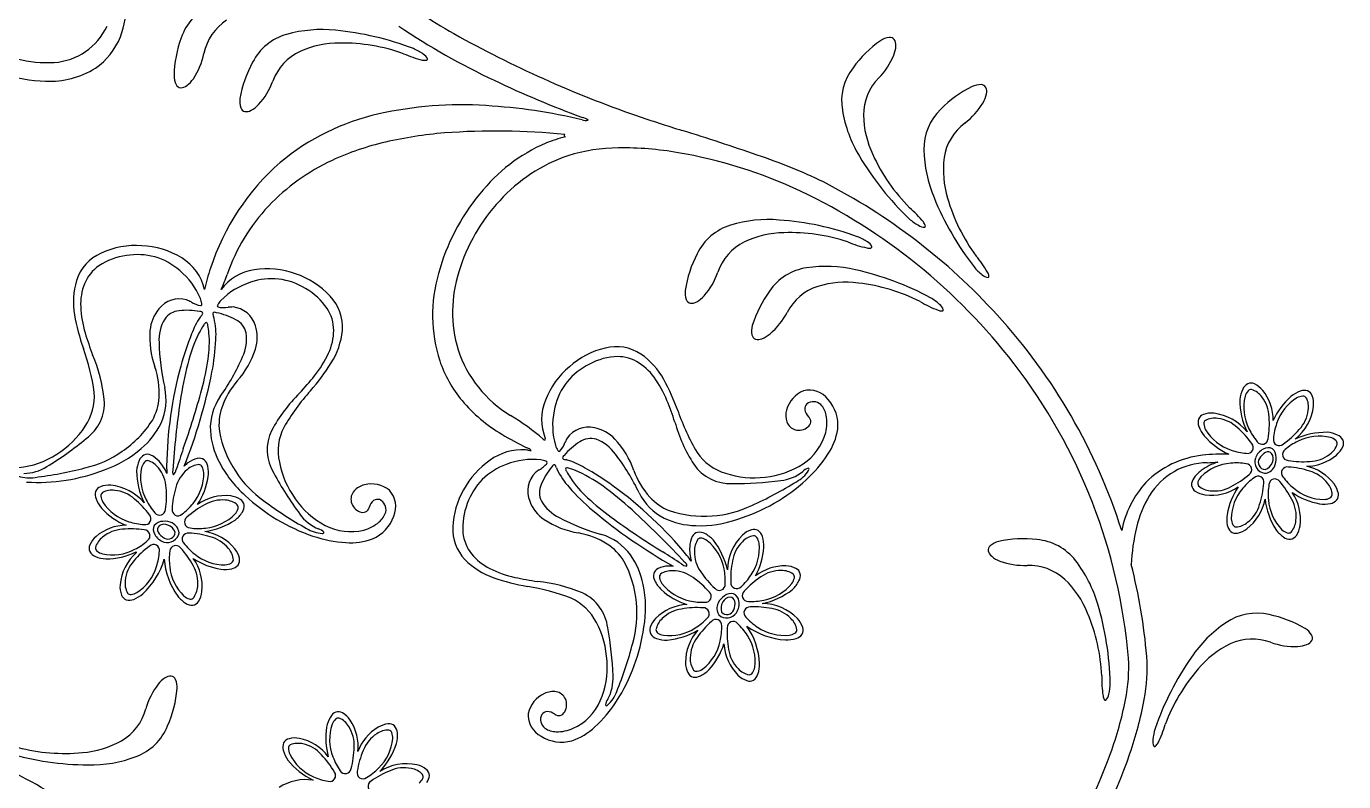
# Model space of a CAD drawing. Extents: x -4 to 4, y -4.07 to 4.07.
# Drawn here: x 1.59 to 3.238, y 1.641 to 2.587 of the extents above; entities that cross this region are included whole.
import ezdxf

# ---------------------------------------------------------------- set-up
doc = ezdxf.new("R2010")
doc.units = 0

msp = doc.modelspace()

# ---------------------------------------------------------------- linework, layer by layer
at = {"color": 7, "linetype": 'CONTINUOUS'}
for centre, radius, start, end in [((1.559404, 2.626831), 0.15706, 340.375328, 373.498527), ((2.52287, 3.276118), 0.803623, 232.932976, 240.313329), ((1.848248, 2.551136), 0.068261, 113.970432, 161.484614), ((1.876981, 2.53953), 0.066413, 123.615662, 168.151105), ((1.618837, 2.620888), 0.079212, 274.124049, 334.974632), ((1.628615, 2.604368), 0.084351, 304.254858, 338.957325), ((1.920724, 2.522169), 0.146251, 159.740135, 178.720198), ((1.93373, 2.511235), 0.068261, 105.527868, 153.04205), ((1.959309, 2.421409), 0.161658, 83.931077, 105.739851), ((1.942443, 2.218907), 0.364837, 68.85971, 84.659497), ((2.574608, 3.362984), 0.933205, 236.240986, 244.666314), ((2.817469, 3.814602), 1.417372, 240.748136, 250.879675), ((2.672543, 2.548708), 0.024643, 96.971339, 124.067211), ((2.670429, 2.566054), 0.007169, 39.102511, 97.027623), ((1.615683, 2.686754), 0.145143, 236.532558, 273.496089), ((1.960447, 2.495538), 0.066414, 115.173429, 159.708872), ((1.981262, 2.446755), 0.119432, 89.64002, 114.256131), ((1.984394, 2.334832), 0.231365, 70.462468, 90.589678), ((2.051436, 2.50438), 0.059281, 53.969906, 67.604174), ((2.742535, 2.449255), 0.146253, 124.956704, 143.93654), ((2.641273, 2.564796), 0.036762, 338.327418, 356.856503), ((2.665945, 2.563863), 0.012083, 354.858156, 393.750086), ((1.617904, 2.693546), 0.175212, 232.346174, 268.644039), ((1.727146, 2.570157), 0.086521, 325.753748, 348.675538), ((2.00117, 2.471941), 0.146255, 151.297812, 170.277648), ((2.115594, 2.673266), 0.131875, 245.910724, 256.694304), ((2.088482, 2.558193), 0.013652, 256.276482, 277.633669), ((2.080117, 2.541399), 0.012554, 22.272234, 60.462239), ((2.090279, 2.546118), 0.001456, 270.642051, 361.554562), ((2.595258, 2.583739), 0.086522, 315.001063, 337.922626), ((1.618623, 2.627326), 0.109051, 267.443331, 301.803945), ((1.799152, 2.525267), 0.024643, 179.60957, 206.705668), ((2.678239, 2.493507), 0.06826, 142.19144, 189.705621), ((1.783544, 2.517408), 0.007168, 206.649484, 264.574596), ((1.782882, 2.522355), 0.012084, 269.92547, 308.817178), ((1.768425, 2.542368), 0.036762, 306.820784, 325.349868), ((1.816731, 2.54783), 0.086522, 317.311257, 340.233047), ((2.743274, 3.71293), 1.32167, 244.548929, 249.739497), ((2.703828, 2.476031), 0.066413, 135.524485, 180.060149), ((2.838399, 2.380744), 0.146256, 116.464656, 135.444263), ((2.78386, 2.489445), 0.024644, 88.481007, 115.576879), ((2.78433, 2.506913), 0.007168, 30.60701, 88.532337), ((2.779571, 2.505407), 0.012083, 346.367836, 385.259766), ((1.881367, 2.492854), 0.024643, 171.164504, 198.260601), ((2.712594, 2.535504), 0.086522, 306.509619, 329.431182), ((2.755308, 2.509973), 0.036761, 329.835065, 348.364149), ((1.864775, 2.487373), 0.007169, 198.207846, 256.132959), ((1.864846, 2.492363), 0.012084, 261.485141, 300.376848), ((1.853485, 2.514283), 0.036761, 298.376157, 316.905242), ((2.094967, 2.191186), 0.293287, 102.66523, 129.736694), ((2.133831, 2.02097), 0.467882, 86.193867, 102.738445), ((2.12205, 1.777575), 0.711536, 76.727922, 86.548362), ((2.979396, 4.293716), 1.923099, 250.997091, 252.797059), ((2.770397, 2.508662), 0.161655, 189.493667, 211.302668), ((2.756828, 2.478), 0.11943, 180.977943, 205.594281), ((2.781341, 2.434008), 0.068259, 133.69984, 181.214241), ((2.289986, 2.480116), 0.01101, 245.394683, 283.800178), ((2.282479, 2.458352), 0.01501, 47.536032, 78.018558), ((1.410389, -0.748143), 3.357257, 70.983658, 72.666519), ((2.80407, 2.412945), 0.066413, 127.032709, 171.568373), ((2.113961, 2.115486), 0.33507, 102.897983, 115.010708), ((2.154409, 1.943503), 0.511744, 94.656884, 103.014236), ((2.177928, 1.597424), 0.858602, 84.274313, 94.346152), ((2.324636, 2.244897), 0.213472, 113.425427, 141.620579), ((2.320661, 2.237051), 0.219196, 104.963114, 111.656566), ((2.264366, 2.450367), 0.001581, 119.510488, 259.054724), ((2.334942, 2.230312), 0.206199, 109.131808, 137.836748), ((2.331775, 2.216725), 0.218124, 90.220729, 107.175636), ((2.335815, 2.026281), 0.408596, 80.188811, 90.684471), ((2.304451, 1.83969), 0.597804, 64.847496, 80.274077), ((2.278331, 1.749389), 0.71325, 64.330281, 71.528618), ((2.946379, 2.610244), 0.364827, 210.57423, 226.374245), ((2.859422, 2.522891), 0.231381, 204.644767, 224.770385), ((2.874728, 2.43539), 0.161656, 181.002427, 202.811202), ((2.103557, 2.192478), 0.297877, 131.166297, 162.098558), ((2.083707, 2.179779), 0.264016, 114.959876, 136.381586), ((2.856779, 2.407065), 0.11943, 172.485907, 197.102245), ((2.234508, 1.706316), 0.771337, 42.349321, 62.782148), ((2.363266, 2.207056), 0.267309, 140.402981, 164.703462), ((2.239975, 1.713691), 0.739275, 37.583689, 64.474788), ((2.067758, 2.197909), 0.239971, 136.888246, 160.899754), ((2.349146, 2.213309), 0.228161, 137.066069, 163.077923), ((2.609201, 2.259922), 0.131876, 38.540078, 49.32343), ((3.063786, 2.509872), 0.364833, 202.082521, 217.882308), ((2.964865, 2.436309), 0.231368, 196.152597, 216.279352), ((2.518286, 2.183444), 0.161657, 85.17171, 106.980484), ((2.50581, 1.980649), 0.364813, 70.099363, 85.900063), ((2.73462, 2.389958), 0.059283, 227.630117, 241.263928), ((2.701734, 2.333506), 0.013652, 17.596714, 38.953674), ((2.490767, 2.272696), 0.06826, 106.767975, 154.282156), ((2.539684, 2.20926), 0.119431, 90.880147, 115.496258), ((2.545238, 2.097419), 0.231376, 71.70387, 91.829944), ((2.713359, 2.348232), 0.012554, 234.772898, 272.962681), ((2.713424, 2.337027), 0.001456, 293.678796, 384.591696), ((1.726876, 2.20861), 0.104004, 85.993329, 114.794823), ((1.729635, 2.208214), 0.104244, 58.429548, 87.521997), ((2.517818, 2.257581), 0.066412, 116.414017, 160.949901), ((2.669081, 2.438622), 0.131872, 247.150512, 257.934321), ((2.608601, 2.268395), 0.059274, 55.212911, 68.849006), ((2.644465, 2.322992), 0.013652, 257.521377, 278.878337), ((2.636468, 2.306022), 0.012554, 23.511981, 61.703992), ((2.646525, 2.310959), 0.001456, 271.87833, 362.79006), ((1.706208, 2.251235), 0.056648, 113.898175, 161.999129), ((1.752105, 2.243925), 0.062056, 12.467631, 58.842885), ((2.559045, 2.234871), 0.146255, 152.538607, 171.518442), ((2.678567, 2.213178), 0.131876, 30.048141, 40.831493), ((1.996412, 2.220799), 0.18731, 160.26772, 168.755987), ((1.883767, 2.220284), 0.062612, 98.154841, 143.703223), ((1.641875, 2.345607), 0.210796, 335.248022, 340.843104), ((1.890711, 2.178359), 0.105103, 69.993558, 98.659692), ((1.893805, 2.178961), 0.103514, 42.802869, 71.489083), ((2.286477, 2.225484), 0.188396, 163.948176, 197.699973), ((2.289813, 2.229405), 0.166722, 162.434614, 196.475861), ((2.373005, 2.30675), 0.086522, 318.551705, 341.473268), ((2.576172, 2.217137), 0.068261, 98.32601, 145.840191), ((2.590288, 2.124814), 0.161655, 76.728978, 98.537979), ((2.548169, 1.926028), 0.364831, 61.657425, 77.45744), ((2.821814, 2.323267), 0.059281, 219.137053, 232.771322), ((2.794625, 2.285138), 0.012554, 226.280408, 264.469968), ((2.780954, 2.272291), 0.013651, 9.107504, 30.464464), ((1.743895, 2.242002), 0.095386, 163.720003, 189.780271), ((2.60071, 2.198214), 0.066413, 107.971573, 152.507236), ((2.615245, 2.147207), 0.119431, 82.437829, 107.054167), ((2.604318, 2.035761), 0.231377, 63.26125, 83.387323), ((2.793034, 2.274048), 0.001456, 285.183797, 376.098452), ((1.928854, 2.210271), 0.05653, 355.845411, 403.657116), ((2.438816, 2.253186), 0.024643, 172.40619, 199.502061), ((2.422346, 2.247346), 0.007169, 199.44795, 257.373277), ((2.410476, 2.274005), 0.036762, 299.618005, 318.146862), ((2.638155, 2.169696), 0.146256, 144.095451, 163.075286), ((2.776914, 2.355089), 0.131875, 238.708717, 249.492297), ((2.692094, 2.195581), 0.059278, 46.769593, 60.404774), ((1.925358, 2.27625), 0.280045, 190.378826, 199.28498), ((1.783419, 2.205669), 0.025444, 95.742642, 144.183741), ((1.790325, 2.139988), 0.091487, 79.670347, 95.930138), ((1.807434, 2.226783), 0.003285, 18.219336, 102.375692), ((1.803006, 2.230057), 0.007876, 312.181557, 343.426107), ((1.831083, 2.227081), 0.007874, 174.450579, 205.698728), ((1.82575, 2.225715), 0.003286, 55.506469, 139.650446), ((1.808914, 2.138869), 0.091485, 61.947145, 78.207165), ((2.422309, 2.252337), 0.012084, 262.725094, 301.616802), ((2.464684, 2.268112), 0.086523, 310.108946, 333.030509), ((2.735589, 2.244323), 0.013652, 249.07671, 270.43367), ((2.725186, 2.228711), 0.012554, 15.067426, 53.259214), ((2.735859, 2.232118), 0.001456, 263.435527, 354.346282), ((2.26652, 1.735267), 0.728176, 17.614394, 42.362575), ((1.807823, 2.194134), 0.052216, 149.597458, 183.429756), ((1.891699, 2.166463), 0.101644, 146.416796, 159.546067), ((1.841399, 2.195441), 0.043866, 138.997065, 141.601849), ((1.782501, 2.209484), 0.043844, 16.266329, 18.872945), ((1.73522, 2.200758), 0.091806, 356.30218, 373.227456), ((1.840046, 2.197113), 0.025444, 13.693247, 62.134127), ((2.521917, 2.205465), 0.024643, 163.963754, 191.059626), ((2.128293, 2.068118), 0.357814, 158.030244, 164.863605), ((1.543236, 2.207741), 0.283892, 349.060195, 357.394888), ((1.813096, 2.195616), 0.052215, 334.447848, 368.280594), ((1.890343, 2.215886), 0.095388, 328.097123, 354.157165), ((2.504769, 2.202107), 0.007169, 191.006112, 248.931009), ((2.505466, 2.207049), 0.012083, 254.280389, 293.172097), ((2.496941, 2.23022), 0.036762, 291.175343, 309.704428), ((1.385523, 2.086397), 0.292201, 8.328192, 19.463451), ((2.023085, 2.196244), 0.267436, 181.121463, 193.318291), ((2.273206, 2.22925), 0.150823, 198.208925, 239.031924), ((2.337791, 2.084159), 0.102821, 103.269711, 131.781736), ((2.327888, 2.129557), 0.056368, 56.683493, 104.064438), ((2.304194, 2.098489), 0.095384, 28.979019, 55.03974), ((2.270072, 2.028988), 0.504893, 164.778361, 179.197612), ((1.614479, 2.278637), 0.267433, 324.558611, 336.755667), ((1.735131, 2.315955), 0.280054, 318.59244, 327.498365), ((2.256347, 2.219277), 0.157839, 198.878858, 219.729743), ((2.338111, 2.079769), 0.106343, 130.334, 158.392123), ((2.270676, 1.736744), 0.700885, 4.846881, 37.621015), ((1.163319, 2.284831), 0.671545, 338.282502, 348.753919), ((2.141241, 2.011584), 0.280054, 19.47471, 28.380635), ((1.609003, 2.123478), 0.065849, 325.604528, 364.566588), ((1.694821, 2.119288), 0.069731, 335.339089, 372.716223), ((2.16374, 1.936773), 0.292209, 138.414182, 149.54944), ((2.575422, 2.097826), 0.035343, 111.826465, 165.673724), ((2.569495, 2.101737), 0.029784, 37.14821, 104.015617), ((3.148718, 2.115942), 0.040322, 155.427393, 174.633686), ((3.124743, 2.127272), 0.01381, 117.658864, 156.810349), ((3.12235, 2.130028), 0.010293, 64.035347, 112.978377), ((3.113767, 2.112217), 0.030064, 39.22963, 64.189361), ((3.091395, 2.09429), 0.058731, 359.032721, 398.974043), ((3.198114, 2.092378), 0.040322, 110.426369, 129.633345), ((3.189173, 2.117343), 0.01381, 72.658654, 111.81103), ((3.189429, 2.120983), 0.010293, 19.03246, 67.976365), ((1.889594, 2.083724), 0.069734, 145.161213, 182.537901), ((2.282025, 2.24217), 0.192223, 220.085736, 239.628802), ((2.298038, 2.094901), 0.063517, 157.771306, 202.097106), ((2.572586, 2.108009), 0.008643, 134.498857, 185.643188), ((2.574697, 2.103827), 0.013183, 46.082453, 128.289957), ((2.567875, 2.096706), 0.023045, 8.270402, 46.145186), ((2.5569, 2.087606), 0.048495, 354.153855, 401.474647), ((3.196961, 2.118046), 0.088404, 178.919626, 206.095496), ((3.227798, 2.059174), 0.084845, 130.768365, 156.283944), ((3.138175, 2.119162), 0.062977, 308.882407, 352.953003), ((3.170767, 2.11446), 0.030062, 354.227429, 379.187612), ((2.01714, 1.811142), 0.339475, 49.701834, 58.28531), ((2.681079, 2.201518), 0.292223, 199.296312, 210.430884), ((2.564554, 2.099356), 0.024464, 162.845705, 198.386239), ((2.578455, 2.10913), 0.014603, 187.756335, 228.307562), ((2.563311, 2.09217), 0.008134, 303.275109, 408.117542), ((2.544314, 2.090356), 0.047362, 345.264407, 371.774324), ((3.069936, 2.091114), 0.01381, 162.655934, 201.808533), ((3.066296, 2.091371), 0.010293, 109.035645, 157.977143), ((3.07282, 2.072708), 0.030063, 84.229486, 109.189443), ((3.067964, 2.039767), 0.063344, 38.454682, 82.854858), ((1.566213, 2.149411), 0.11584, 302.03445, 326.976516), ((1.672169, 2.131596), 0.095469, 309.883092, 334.298235), ((1.91521, 2.086595), 0.095468, 183.578927, 207.994524), ((1.970667, 2.055286), 0.065847, 153.309592, 192.272766), ((2.55657, 2.097471), 0.01631, 200.951337, 254.059518), ((2.556588, 2.098229), 0.017045, 254.702616, 311.018609), ((2.524552, 2.096029), 0.067919, 303.183461, 344.876276), ((2.528086, 2.094465), 0.077955, 326.337627, 351.294413), ((3.094899, 2.100054), 0.04032, 200.425509, 219.633168), ((3.217479, 1.982118), 0.096589, 89.82668, 114.315463), ((3.214001, 2.038562), 0.04032, 65.426365, 84.633797), ((2.395859, 2.424031), 0.406729, 238.746339, 243.750902), ((2.238752, 2.071666), 0.002608, 218.124472, 276.529088), ((2.238121, 2.070113), 0.001392, 311.813953, 399.986053), ((2.33185, 1.989874), 0.091483, 122.829203, 139.089451), ((2.296117, 2.045411), 0.025444, 74.575315, 123.015976), ((2.28431, 2.021137), 0.052216, 35.330585, 69.162882), ((3.132089, 2.133285), 0.090178, 220.821055, 245.443736), ((3.225331, 2.062537), 0.013809, 27.657866, 66.81091), ((3.228085, 2.064929), 0.010294, 334.03519, 382.97625), ((1.570005, 2.139396), 0.10536, 275.553135, 303.175203), ((1.641521, 2.163818), 0.139875, 289.123063, 311.05311), ((1.743516, 2.038154), 0.01381, 118.992285, 158.14466), ((1.74106, 2.040852), 0.010294, 65.370025, 114.31218), ((1.732894, 2.022847), 0.030064, 40.563866, 65.523144), ((1.810481, 2.01667), 0.030065, 103.130436, 128.089941), ((1.806016, 2.035932), 0.010293, 54.342432, 103.286119), ((2.209824, 1.988959), 0.06772, 86.141692, 126.009875), ((2.204133, 1.950915), 0.106106, 82.556185, 84.457674), ((2.210473, 2.043279), 0.016885, 49.01438, 70.988255), ((2.219884, 2.062233), 0.006427, 251.825295, 285.002131), ((2.264173, 2.046841), 0.003285, 116.380476, 200.544019), ((2.265576, 2.052168), 0.007877, 235.342765, 266.585065), ((2.115137, 1.888021), 0.267429, 25.441256, 37.638313), ((2.483579, 2.090512), 0.065847, 214.192519, 253.15547), ((2.458077, 2.138095), 0.160428, 312.13817, 327.227518), ((3.074364, 1.93272), 0.117827, 96.065689, 135.082735), ((3.08773, 1.825575), 0.225793, 88.253183, 96.565446), ((3.141907, 2.041733), 0.014653, 161.044835, 259.628979), ((3.147879, 2.039201), 0.021128, 118.589886, 159.809897), ((3.140239, 2.040952), 0.008771, 146.627383, 268.342857), ((3.151466, 2.035075), 0.021417, 120.291806, 150.021543), ((3.143711, 2.048088), 0.011346, 61.435744, 121.586427), ((3.143397, 2.047763), 0.006417, 40.981427, 115.213978), ((3.140209, 2.045805), 0.010125, 331.756306, 397.514458), ((3.140493, 2.047771), 0.013432, 357.788558, 409.951244), ((3.131034, 2.045519), 0.022947, 333.940918, 364.331125), ((3.190435, 2.096385), 0.060336, 271.736246, 310.087596), ((3.210275, 2.073512), 0.030063, 309.231186, 334.190238), ((1.604084, 2.244291), 0.22835, 266.375105, 291.383979), ((1.767749, 2.027385), 0.040322, 156.76175, 175.968499), ((1.824098, 2.032177), 0.096591, 181.160594, 205.649831), ((1.716606, 2.00648), 0.053113, 22.782331, 42.551989), ((1.860165, 2.035197), 0.09494, 179.480201, 184.925026), ((1.818253, 2.004313), 0.044611, 126.155649, 134.119077), ((1.803077, 2.033768), 0.013811, 10.508801, 49.660509), ((1.777196, 2.027977), 0.040326, 352.686769, 371.892607), ((1.955728, 2.104898), 0.139866, 206.823801, 228.755437), ((2.020075, 2.063196), 0.115841, 190.900944, 215.843236), ((2.233474, 1.953563), 0.11027, 125.137413, 151.222566), ((2.318055, 1.977362), 0.091482, 140.5522, 156.812675), ((2.250558, 2.034541), 0.003286, 79.102888, 163.257447), ((2.245543, 2.032265), 0.007876, 13.064666, 44.309666), ((2.294477, 2.048967), 0.043877, 199.881322, 202.484501), ((2.336779, 2.07176), 0.09181, 205.532913, 222.457505), ((2.257311, 2.001116), 0.043886, 77.16543, 79.768151), ((2.236222, 1.947038), 0.101658, 59.213558, 72.341001), ((2.113299, 1.722235), 0.357824, 53.895746, 60.728877), ((2.504025, 2.127343), 0.105362, 275.584151, 303.205994), ((3.068806, 1.954575), 0.08605, 90.714435, 148.538126), ((3.083922, 1.998281), 0.040321, 126.351579, 145.558783), ((3.103415, 1.971632), 0.073338, 107.946801, 126.276872), ((2.990613, 3.43591), 1.397422, 273.16361, 273.701043), ((3.138127, 2.042558), 0.015281, 274.28808, 332.232098), ((3.135848, 2.04562), 0.014058, 287.117524, 340.872), ((3.1793, 1.978508), 0.05901, 37.075297, 77.310201), ((1.692879, 1.982392), 0.030066, 85.566659, 110.525031), ((1.688932, 1.949698), 0.062983, 40.217569, 84.285736), ((1.733442, 2.035189), 0.084656, 326.300802, 351.61468), ((2.017797, 1.988849), 0.024464, 101.963615, 137.504373), ((2.021749, 1.97861), 0.035343, 50.943544, 104.790803), ((2.257318, 2.003287), 0.025444, 156.625142, 205.066241), ((2.500711, 2.137524), 0.11584, 251.783475, 276.725541), ((2.411783, 2.187799), 0.228347, 287.375059, 312.384386), ((3.083788, 1.931343), 0.125601, 137.674585, 168.855697), ((3.061867, 2.013002), 0.013811, 144.17542, 183.327128), ((3.058272, 2.013634), 0.010293, 188.007704, 236.94942), ((3.202294, 1.996094), 0.030063, 11.795323, 36.75528), ((1.689565, 2.000727), 0.01381, 163.993005, 203.145381), ((1.68592, 2.000899), 0.010293, 110.371235, 159.313827), ((1.714318, 2.01025), 0.040326, 201.761983, 220.967822), ((1.838781, 1.939008), 0.060335, 83.725944, 125.350034), ((1.841759, 1.969135), 0.030065, 58.132586, 83.092317), ((2.020726, 2.165353), 0.228352, 226.492702, 251.501803), ((2.012793, 2.055347), 0.105363, 214.701935, 242.323777), ((2.012266, 1.994906), 0.016311, 140.069236, 193.176115), ((2.022281, 1.98569), 0.029786, 336.267206, 403.133352), ((2.223432, 1.95651), 0.100074, 149.933753, 177.870632), ((2.482116, 2.197401), 0.283901, 221.364849, 229.699314), ((2.027246, 1.602969), 0.504892, 39.56181, 53.981061), ((2.419285, 2.033521), 0.069732, 206.043227, 243.420138), ((3.112642, 1.928261), 0.137177, 148.719406, 166.788941), ((3.069122, 2.030161), 0.030064, 236.795792, 261.75575), ((3.072798, 2.060215), 0.060338, 262.392958, 304.014388), ((3.175866, 1.961604), 0.084653, 144.9652, 170.279757), ((3.080302, 2.006026), 0.060747, 307.488682, 349.510828), ((3.229976, 2.005183), 0.090521, 186.480558, 212.285377), ((3.222608, 2.072691), 0.084669, 234.967793, 260.276917), ((3.123992, 1.96961), 0.060336, 352.392628, 394.013836), ((3.221652, 2.000108), 0.010294, 323.006995, 371.949149), ((1.746813, 2.040691), 0.084836, 222.103, 247.621748), ((1.82622, 2.000663), 0.040322, 307.685065, 326.892724), ((1.852221, 1.985911), 0.010294, 9.343153, 58.285964), ((1.848613, 1.98646), 0.013811, 325.509815, 364.663081), ((2.012937, 1.99526), 0.017045, 193.820776, 250.136122), ((2.010915, 1.986437), 0.008135, 242.395692, 347.236649), ((2.0331, 1.981461), 0.014602, 126.873238, 167.424243), ((2.029266, 1.986042), 0.008643, 73.614294, 124.760368), ((2.017098, 1.984658), 0.023046, 307.387456, 345.258895), ((2.026638, 1.982161), 0.013184, 345.202122, 427.4042), ((2.279271, 2.018993), 0.052216, 210.479122, 244.311644), ((2.730108, 2.495369), 0.67156, 230.005819, 240.477008), ((3.214371, 2.029103), 0.040324, 261.352721, 280.558787), ((3.219558, 2.003097), 0.013811, 279.175326, 318.326144), ((1.714892, 1.903512), 0.058732, 90.368905, 130.311561), ((1.759862, 1.95689), 0.011346, 152.76475, 212.921205), ((1.760255, 1.953681), 0.013432, 89.123027, 141.284843), ((1.762227, 1.953443), 0.010126, 63.088678, 128.848095), ((1.762727, 1.944272), 0.022952, 65.280519, 95.665548), ((1.762514, 1.949087), 0.014058, 18.448713, 72.205573), ((1.76552, 1.951435), 0.015284, 5.625011, 63.562799), ((1.80075, 2.044129), 0.090518, 277.814528, 303.62161), ((1.995426, 2.022176), 0.06792, 242.301169, 283.993984), ((2.000083, 2.002152), 0.047365, 284.384886, 310.893446), ((2.003811, 1.989815), 0.048492, 293.269743, 340.593169), ((2.382172, 2.208072), 0.26743, 242.00363, 254.200914), ((2.429242, 2.057297), 0.095467, 244.460895, 268.876491), ((2.432969, 2.101599), 0.139863, 267.705721, 289.637812), ((3.132292, 1.969833), 0.040322, 171.350591, 190.557339), ((3.106285, 1.964647), 0.01381, 189.176004, 228.328825), ((1.696445, 1.925459), 0.030063, 130.561978, 155.522388), ((1.768651, 1.961266), 0.02113, 209.928152, 251.145945), ((1.760196, 1.956584), 0.006417, 132.316585, 206.550373), ((1.772693, 1.964948), 0.02142, 211.629098, 241.35568), ((1.766258, 1.955235), 0.014654, 252.379073, 350.96208), ((1.767078, 1.953586), 0.008771, 237.964746, 359.672894), ((1.803393, 1.894475), 0.060751, 38.825285, 80.846545), ((1.999829, 2.10072), 0.160429, 251.255829, 266.345176), ((2.179143, 1.957583), 0.055779, 177.281668, 223.119384), ((2.28967, 1.88385), 0.069733, 36.221633, 73.598544), ((2.449971, 1.934482), 0.030063, 153.23547, 178.19588), ((2.432332, 1.94341), 0.010293, 104.447605, 153.390416), ((2.432107, 1.939767), 0.013811, 60.613648, 99.765579), ((2.419952, 1.916198), 0.040323, 42.791643, 61.998619), ((2.530048, 1.904963), 0.062982, 134.472663, 178.541713), ((2.506503, 1.927989), 0.030064, 108.235562, 133.195292), ((2.500343, 1.946775), 0.010294, 59.447307, 108.389462), ((2.497608, 1.944359), 0.01381, 15.614279, 54.767545), ((2.472347, 1.936289), 0.040323, 357.789893, 376.997324), ((3.216949, 1.902469), 0.24462, 166.491179, 177.467526), ((3.103297, 1.962552), 0.010293, 233.00747, 281.950281), ((3.099282, 1.981911), 0.030064, 281.797354, 306.756858), ((3.185925, 1.980733), 0.040322, 216.351806, 235.558555), ((3.171204, 1.958677), 0.01381, 234.173855, 273.326453), ((3.170571, 1.955083), 0.010293, 278.007485, 326.949639), ((3.154042, 1.965934), 0.030066, 326.79601, 351.754835), ((1.67844, 1.933626), 0.010293, 155.371072, 204.315853), ((1.681141, 1.936082), 0.013811, 208.993351, 248.143946), ((1.827059, 1.914014), 0.030065, 13.132003, 38.09196), ((1.995779, 2.018327), 0.077955, 265.455665, 290.412678), ((2.472934, 1.931915), 0.053127, 176.208331, 196.044639), ((2.373017, 1.884662), 0.096586, 13.107914, 37.59851), ((2.427943, 1.939681), 0.084842, 331.139529, 356.65692), ((2.800599, 1.931138), 0.007169, 130.402762, 188.327659), ((2.805247, 1.932958), 0.012084, 193.67841, 232.569895), ((2.811943, 1.917846), 0.024643, 103.360929, 130.457027), ((2.837838, 1.799018), 0.146257, 83.493452, 102.473287), ((2.848743, 1.876307), 0.068262, 37.72316, 85.237341), ((1.691909, 1.960318), 0.040326, 246.763128, 265.968511), ((1.689178, 2.005519), 0.085427, 269.930543, 296.395685), ((1.768406, 1.881942), 0.061755, 131.594902, 174.586732), ((1.72745, 1.928611), 0.000487, 127.284682, 265.151236), ((1.671782, 1.945622), 0.094047, 312.635204, 344.155497), ((1.851802, 1.92635), 0.089775, 184.091443, 215.965839), ((1.845574, 1.99105), 0.084653, 236.301346, 261.616582), ((1.749392, 1.885712), 0.060339, 353.728115, 395.349102), ((1.84632, 1.918479), 0.010294, 324.342462, 373.284398), ((2.206343, 1.986437), 0.095387, 224.602601, 250.662643), ((2.267895, 1.870051), 0.095469, 10.764746, 35.180116), ((2.343534, 1.86509), 0.094108, 33.645974, 39.176922), ((2.82125, 1.951758), 0.036762, 230.572914, 249.101999), ((2.838428, 1.998461), 0.086522, 249.506578, 272.428368), ((2.775235, 1.81869), 0.161659, 16.126238, 37.935012), ((2.253097, 1.732689), 0.741788, 5.051133, 14.090238), ((1.838367, 1.947295), 0.040321, 262.683951, 281.891837), ((1.844156, 1.921418), 0.013811, 280.510695, 319.663516), ((2.264727, 2.161642), 0.280056, 251.261177, 260.167102), ((2.388409, 1.899059), 0.013811, 169.097469, 208.248509), ((2.384762, 1.898906), 0.010294, 115.476115, 164.418707), ((2.393338, 1.881092), 0.030065, 90.668463, 115.628194), ((2.395018, 1.866587), 0.044614, 84.644947, 92.608146), ((2.538721, 1.852698), 0.058731, 88.449174, 128.392496), ((2.539364, 1.881357), 0.030066, 63.236286, 88.195564), ((2.548292, 1.898999), 0.010293, 14.445549, 63.388579), ((2.54465, 1.899224), 0.01381, 330.614579, 369.766287), ((2.844302, 1.845639), 0.066414, 47.369048, 91.904711), ((1.736901, 1.885443), 0.030064, 175.563995, 200.523953), ((2.167892, 1.597619), 0.292219, 69.210367, 80.345168), ((2.224839, 1.858955), 0.13987, 350.005025, 371.936208), ((2.412216, 1.910746), 0.040326, 206.866319, 226.072157), ((2.441818, 1.943764), 0.084658, 227.145717, 252.459143), ((2.493436, 1.950971), 0.088404, 281.327687, 308.503783), ((2.521078, 1.91138), 0.040326, 312.792248, 331.998086), ((2.806997, 1.807938), 0.119433, 21.835047, 46.451385), ((1.718394, 1.878485), 0.010293, 200.371235, 249.313827), ((1.718567, 1.882131), 0.01381, 253.992019, 293.143504), ((1.709046, 1.906881), 0.040323, 291.761036, 310.967785), ((1.811052, 1.898279), 0.040326, 217.688513, 236.894351), ((1.796848, 1.875883), 0.013811, 235.511039, 274.661857), ((1.7963, 1.872275), 0.010293, 279.340347, 328.283596), ((1.779523, 1.882737), 0.030065, 328.132095, 353.092052), ((2.244253, 1.810917), 0.065848, 26.486938, 65.450111), ((2.469239, 1.858369), 0.015284, 155.193286, 213.132578), ((2.475901, 1.854536), 0.022949, 123.093474, 153.482781), ((2.473056, 1.85842), 0.014061, 146.554624, 200.302161), ((2.470549, 1.861998), 0.010125, 89.905612, 155.670932), ((2.471939, 1.863418), 0.013432, 77.473224, 129.635474), ((2.470167, 1.865717), 0.006418, 12.212113, 86.43828), ((2.470236, 1.866166), 0.011346, 5.837285, 65.991602), ((2.455187, 1.864415), 0.021419, 337.405767, 367.133026), ((2.460643, 1.864075), 0.021131, 327.614997, 368.833012), ((2.509659, 1.800948), 0.06335, 44.569994, 88.967523), ((2.581369, 1.757807), 0.364837, 1.054909, 16.854924), ((2.419895, 1.802807), 0.060342, 93.412196, 135.031408), ((2.466284, 1.860872), 0.014655, 227.800394, 326.376964), ((2.466678, 1.859072), 0.008772, 219.0892, 340.792406), ((2.704542, 1.762755), 0.231375, 2.658142, 22.78467), ((3.129484, 1.783827), 0.06826, 76.806732, 124.321132), ((3.116033, 1.706939), 0.146257, 59.571489, 78.551324), ((2.200773, 1.786154), 0.115841, 2.916155, 27.858447), ((2.136311, 1.865407), 0.228352, 327.257279, 352.26638), ((2.380049, 1.830975), 0.010294, 160.475408, 209.417125), ((2.398709, 1.824443), 0.030065, 135.669558, 160.629289), ((2.383735, 1.908594), 0.090517, 275.138951, 300.946034), ((2.475366, 1.790244), 0.060749, 137.913548, 179.935917), ((2.545972, 1.912519), 0.094044, 234.603446, 266.124863), ((2.41766, 1.784792), 0.089777, 2.793724, 34.667445), ((2.532872, 1.824829), 0.030063, 18.235109, 43.195745), ((2.551658, 1.830988), 0.010294, 329.446193, 378.388566), ((3.181649, 1.706356), 0.161656, 124.109066, 145.918067), ((3.177298, 1.811998), 0.024643, 31.586828, 58.682926), ((2.382518, 1.833661), 0.01381, 214.097143, 253.249074), ((2.391088, 1.858757), 0.040323, 251.866047, 271.073023), ((2.382005, 1.839146), 0.084662, 317.144947, 342.457694), ((2.522957, 1.817216), 0.060334, 183.408988, 225.033522), ((2.54117, 1.858983), 0.040322, 267.791762, 286.998966), ((2.549241, 1.833723), 0.013811, 285.615768, 324.767254), ((3.148121, 1.705919), 0.119432, 115.592906, 140.209244), ((3.124255, 1.753283), 0.066413, 70.139549, 114.675212), ((3.176954, 1.896852), 0.086523, 249.61669, 272.538253), ((3.188326, 1.824309), 0.012084, 289.473281, 328.364988), ((3.192187, 1.821145), 0.007169, 333.716864, 391.642191), ((2.778194, 1.783895), 0.214275, 349.229836, 363.774179), ((3.178899, 1.847127), 0.036761, 272.941887, 291.470972), ((2.211366, 1.784592), 0.105363, 336.435669, 364.057511), ((2.444681, 1.790663), 0.030066, 180.667689, 205.626967), ((2.415027, 1.809539), 0.040324, 296.865593, 316.072114), ((2.467015, 1.788412), 0.040323, 341.866864, 361.073385), ((2.771289, 1.783829), 0.198138, 348.282816, 363.511355), ((3.347309, 1.588671), 0.364839, 145.189395, 160.989182), ((3.231654, 1.631354), 0.23137, 139.259615, 159.38637), ((1.783409, 1.740344), 0.036763, 123.314572, 141.843429), ((1.770202, 1.761205), 0.012084, 86.419949, 125.311434), ((1.769844, 1.766183), 0.007169, 23.145397, 81.070939), ((1.753785, 1.759293), 0.024643, 356.102533, 383.198631), ((2.426865, 1.782086), 0.010293, 205.475864, 254.418674), ((2.426713, 1.785732), 0.01381, 259.095592, 298.247745), ((2.50133, 1.796034), 0.030066, 225.668256, 250.62776), ((2.494797, 1.777372), 0.010293, 250.474441, 299.41769), ((2.492111, 1.779843), 0.013811, 304.097043, 343.249196), ((3.067468, 1.769126), 0.131873, 178.105509, 188.889546), ((2.886869, 1.764729), 0.059275, 346.165851, 359.801718), ((1.822914, 1.710082), 0.086525, 142.248173, 165.169735), ((1.632623, 1.76982), 0.146258, 336.234654, 355.214489), ((2.252424, 1.719146), 0.035344, 113.967593, 167.813768), ((2.249096, 1.729605), 0.024464, 81.254741, 116.795722), ((2.249616, 1.737791), 0.016311, 25.58122, 78.68875), ((2.950681, 1.750759), 0.013651, 188.473779, 209.831648), ((2.931973, 1.75216), 0.012554, 314.465728, 352.657071), ((1.675227, 1.749814), 0.066414, 300.110533, 344.646196), ((2.248871, 1.737647), 0.017045, 328.62194, 384.936208), ((2.245675, 1.769599), 0.06792, 294.765523, 336.458338), ((2.193065, 1.828092), 0.160434, 312.414502, 327.503622), ((2.940181, 1.744533), 0.001456, 202.837878, 293.748829), ((2.52939, 1.828882), 0.444174, 339.949085, 348.929152), ((2.548128, 1.823512), 0.44771, 340.802916, 349.751176), ((2.005153, 1.702059), 0.040324, 150.308266, 169.514787), ((1.982282, 1.715484), 0.013811, 112.539792, 151.6915), ((1.980145, 1.718442), 0.010293, 58.917969, 107.86078), ((1.970007, 1.701467), 0.030065, 34.111596, 59.071327), ((1.94586, 1.685509), 0.059008, 353.555825, 393.792728), ((2.247577, 1.724336), 0.029787, 175.628385, 242.492219), ((2.246387, 1.718855), 0.013183, 151.353092, 233.559188), ((2.241909, 1.720236), 0.008643, 93.997335, 145.142973), ((2.241787, 1.714264), 0.014602, 51.333455, 91.886459), ((2.255972, 1.732033), 0.008134, 231.524423, 336.36704), ((1.703197, 1.736474), 0.068262, 290.464814, 337.978995), ((2.049029, 1.695553), 0.084666, 170.588724, 195.899659), ((2.06087, 1.657394), 0.060332, 120.777345, 159.131814), ((2.045768, 1.683633), 0.030064, 96.677449, 121.637406), ((2.043497, 1.703273), 0.010293, 47.88875, 96.831998), ((2.040333, 1.701454), 0.01381, 4.056787, 43.20894), ((2.013968, 1.698608), 0.040322, 346.233131, 365.439879), ((2.252265, 1.726776), 0.023047, 233.499593, 271.371032), ((2.254579, 1.751064), 0.047362, 267.866936, 294.377079), ((2.247808, 1.766377), 0.077957, 288.347965, 313.304298), ((3.058826, 1.689438), 0.059281, 162.245023, 175.879519), ((2.888371, 1.749297), 0.131874, 333.15465, 343.93823), ((1.637539, 1.907874), 0.231377, 255.399878, 275.526406), ((1.650291, 1.796626), 0.119434, 274.576633, 299.192745), ((1.924465, 1.684358), 0.01381, 157.538023, 196.691289), ((1.920863, 1.684938), 0.010294, 103.915479, 152.857634), ((1.925697, 1.665766), 0.030066, 79.111312, 104.06991), ((1.919324, 1.636174), 0.060333, 36.85155, 78.476527), ((1.96178, 1.720396), 0.096592, 316.551775, 341.040104), ((2.259398, 1.739116), 0.048494, 238.165983, 285.487873), ((3.012037, 1.691386), 0.012554, 169.386516, 207.577636), ((3.001878, 1.686661), 0.001456, 228.301411, 319.212167), ((2.993809, 1.695822), 0.013652, 312.210473, 333.567433), ((1.244031, 0.998033), 0.732891, 48.886794, 66.125905), ((1.669358, 2.026968), 0.364838, 253.796366, 269.596381), ((1.669982, 1.823768), 0.16166, 268.867862, 290.676636), ((1.95013, 1.691038), 0.040323, 195.309272, 214.516248), ((1.987671, 1.724645), 0.090526, 218.582057, 244.386423), ((2.234728, 1.938457), 0.758547, 326.397776, 339.805028), ((2.254505, 1.928278), 0.759459, 327.370303, 340.622466), ((2.065267, 1.600544), 0.062986, 77.916229, 121.981967), ((2.071503, 1.632884), 0.030065, 51.677543, 76.636821), ((2.083785, 1.648378), 0.010293, 2.888153, 51.830307), ((2.080262, 1.649328), 0.01381, 319.056732, 358.209552), ((1.939405, 1.582956), 0.060749, 81.355276, 123.377645)]:
    msp.add_arc(centre, radius, start, end, dxfattribs=at)
at = {"color": 1, "linetype": 'CONTINUOUS'}
for centre, radius, start, end in [((1.725889, 2.218238), 0.082507, 97.670566, 123.407722), ((1.728877, 2.221593), 0.079654, 48.606106, 100.123225), ((1.709276, 2.245374), 0.050719, 124.619462, 157.515505), ((1.723581, 2.211371), 0.090867, 22.602823, 50.362662), ((1.727296, 2.239311), 0.069699, 158.575875, 182.87545), ((1.897627, 2.179859), 0.090869, 107.514318, 135.274157), ((1.89657, 2.191323), 0.079656, 57.754225, 109.270908), ((1.781235, 2.212994), 0.032748, 74.006923, 141.862553), ((1.440162, 1.485584), 0.835752, 64.820065, 65.234886), ((1.772687, 2.234147), 0.036841, 8.870164, 19.2533), ((1.860716, 2.219449), 0.036847, 138.62361, 149.005145), ((1.898076, 2.187092), 0.082506, 34.469116, 60.206951), ((1.791822, 2.241704), 0.134268, 182.513664, 196.717181), ((1.792988, 2.20207), 0.048756, 140.294411, 175.171777), ((1.812512, 2.268342), 0.031295, 237.597686, 261.895902), ((1.807304, 2.23911), 0.001923, 294.478453, 381.913972), ((1.830513, 2.237086), 0.001923, 135.963872, 223.391099), ((1.836696, 2.266121), 0.031288, 255.979376, 280.280311), ((1.886808, 1.400984), 0.835539, 92.63989, 93.05494), ((1.844828, 2.203074), 0.032749, 16.015228, 83.870019), ((1.923684, 2.205972), 0.05072, 0.36155, 33.257594), ((1.910788, 2.149117), 0.117949, 147.152207, 152.954571), ((1.816529, 2.211143), 0.005211, 105.678723, 158.023652), ((1.812928, 2.212748), 0.004057, 357.760076, 417.277789), ((1.711463, 2.193734), 0.10719, 4.968345, 10.130967), ((1.829827, 2.197382), 0.048756, 342.704431, 377.582021), ((2.060057, 2.322798), 0.414492, 196.787646, 200.785111), ((1.853921, 2.197549), 0.109856, 175.496946, 199.633572), ((1.969422, 2.120876), 0.183019, 153.426885, 166.257116), ((1.679743, 2.191638), 0.138974, 351.143306, 364.696729), ((1.904707, 2.207142), 0.069701, 335.002068, 359.301416), ((1.771676, 2.21614), 0.109856, 318.24378, 342.380406), ((1.845833, 2.23366), 0.134269, 321.159515, 335.363032), ((1.491116, 2.098235), 0.197274, 6.26554, 23.124029), ((1.654448, 2.127577), 0.101538, 357.005079, 379.001435), ((2.243043, 2.048834), 0.465949, 165.64507, 171.509044), ((1.483712, 2.219094), 0.336908, 345.131449, 351.662546), ((2.32868, 2.091974), 0.079655, 118.63631, 170.153211), ((2.333109, 2.09123), 0.082506, 95.351794, 121.089176), ((2.329076, 2.12279), 0.05072, 61.243825, 94.139869), ((2.31882, 2.106781), 0.069699, 35.884108, 60.183683), ((1.627875, 2.409801), 0.414503, 317.092529, 321.089994), ((2.267004, 2.06825), 0.134268, 22.04174, 36.245257), ((0.814912, 2.403193), 1.030575, 340.444038, 344.780124), ((1.930116, 2.076197), 0.10154, 138.87609, 160.872218), ((2.070373, 1.987507), 0.197276, 134.753442, 151.611931), ((1.63215, 2.115498), 0.055227, 305.969461, 364.431163), ((1.687555, 2.126924), 0.06845, 330.87708, 356.102885), ((2.935676, 1.94933), 1.165688, 171.698603, 175.97306), ((2.007096, 1.963564), 0.414468, 17.974387, 21.972081), ((1.899198, 2.088061), 0.06845, 161.774478, 187.000058), ((2.339209, 2.08732), 0.090868, 168.397198, 196.157037), ((1.635648, 2.164798), 0.132459, 303.952703, 327.490807), ((1.961554, 2.103601), 0.132467, 190.38635, 213.923547), ((1.946223, 2.056611), 0.055228, 153.446208, 211.907052), ((2.293235, 2.052491), 0.032747, 76.896416, 144.752675), ((2.29091, 2.036614), 0.048756, 43.587842, 78.465208), ((2.59131, 2.144634), 0.197275, 195.635552, 212.494041), ((1.398856, 2.392493), 0.417252, 301.220601, 309.558269), ((2.286663, 2.074337), 0.036847, 199.503903, 209.884523), ((2.234202, 2.076064), 0.031286, 316.859296, 341.16091), ((3.014043, 1.699035), 0.835153, 153.522178, 153.937457), ((2.246226, 1.994941), 0.109854, 19.125999, 43.262851), ((1.632007, 2.165555), 0.135144, 283.259905, 305.054144), ((3.037117, 1.624326), 1.324188, 160.872164, 162.071469), ((2.223218, 1.953782), 0.090871, 83.485274, 111.244661), ((2.256557, 2.056535), 0.001923, 196.845452, 284.270508), ((1.586048, 2.081328), 0.054136, 270.446291, 302.49577), ((1.537013, 2.529308), 0.511068, 277.141062, 284.272085), ((1.777478, 2.029118), 0.005056, 155.791281, 223.992502), ((1.767028, 2.033324), 0.010295, 311.433419, 352.333442), ((1.965205, 2.102931), 0.135147, 212.824047, 234.617831), ((2.216866, 1.963386), 0.079655, 109.488422, 161.005323), ((2.249858, 2.004943), 0.03275, 134.891045, 202.744159), ((2.719182, 1.353321), 0.835394, 125.704236, 126.119286), ((2.216724, 2.059199), 0.031292, 298.480014, 322.779362), ((2.227217, 2.007768), 0.036842, 69.75433, 80.136322), ((2.239725, 2.040427), 0.001923, 355.365951, 442.798706), ((2.268675, 2.032457), 0.004057, 161.483369, 221.002794), ((2.266872, 2.028951), 0.005212, 60.738416, 113.082041), ((2.359694, 2.081152), 0.107185, 208.629308, 213.792159), ((2.232206, 1.921577), 0.117945, 65.805702, 71.608295), ((2.204157, 1.862838), 0.183026, 52.502571, 65.332344), ((2.445579, 2.065261), 0.10154, 199.758718, 221.754619), ((2.470526, 2.0698), 0.055227, 214.328338, 272.790254), ((2.527868, 2.07202), 0.054138, 276.264149, 308.31273), ((2.534372, 2.052297), 0.040327, 298.442844, 328.103847), ((2.572733, 2.018414), 0.015861, 107.074187, 135.448327), ((2.567892, 2.032189), 0.001398, 300.875869, 442.427894), ((1.593322, 2.061879), 0.040327, 250.656875, 280.319005), ((2.266676, 2.225376), 0.41728, 208.319943, 216.657154), ((2.385747, 2.099378), 0.138975, 214.06284, 227.61672), ((2.479031, 2.431828), 0.41723, 269.201243, 277.539369), ((2.285627, 2.452077), 0.511108, 294.487618, 301.618183), ((2.521431, 2.243522), 0.336924, 227.096777, 233.627873), ((2.035886, 1.63535), 0.465968, 47.250526, 53.114272), ((2.42017, 2.044023), 0.06845, 222.656331, 247.881911), ((2.190221, 2.404177), 0.511126, 233.605828, 240.736163), ((2.218343, 1.959143), 0.082509, 158.552806, 184.289963), ((2.265119, 2.009895), 0.048757, 201.17717, 236.05476), ((2.436935, 2.106056), 0.132461, 251.268785, 274.806436), ((2.439297, 2.108928), 0.13515, 273.706165, 295.499495), ((1.976063, 2.007596), 0.054137, 215.381627, 247.430432), ((2.29872, 2.060928), 0.109857, 236.379039, 260.515665), ((2.927709, 2.805803), 1.030616, 233.979251, 238.315336), ((1.558175, 1.124235), 1.165568, 42.786079, 47.060994), ((1.961999, 1.992315), 0.040326, 237.558748, 267.221104), ((1.951064, 1.942315), 0.015862, 46.191076, 74.564991), ((1.960743, 1.953248), 0.001399, 239.991718, 381.545875), ((2.186553, 1.957834), 0.050721, 185.501717, 218.397312), ((2.262783, 1.852613), 0.101538, 57.887313, 79.883669), ((2.279464, 1.881219), 0.06845, 31.759085, 56.984664), ((2.200617, 1.970625), 0.0697, 219.45735, 243.757152), ((2.22111, 1.854299), 0.132468, 4.83579, 28.37276), ((1.682212, 0.806778), 1.324684, 56.689315, 57.887932), ((2.416796, 1.921281), 0.010294, 226.42743, 267.327898), ((2.411282, 1.91146), 0.005055, 354.764996, 422.971873), ((2.229922, 2.028157), 0.134263, 243.396304, 257.600505), ((2.28961, 2.301995), 0.41453, 257.670244, 261.667251), ((2.208936, 1.695639), 0.197281, 67.147776, 84.006266), ((2.262484, 1.827254), 0.055229, 6.852288, 65.31356), ((2.218678, 1.85149), 0.135152, 344.142434, 365.935537), ((1.906972, 1.758233), 0.417254, 2.102568, 10.440236), ((1.854655, 1.945509), 0.511092, 338.023671, 345.154464), ((2.269901, 1.770352), 0.054139, 331.329552, 363.377234), ((2.290436, 1.767242), 0.040326, 311.537401, 341.199756), ((2.330266, 1.735097), 0.015862, 144.194504, 172.567516), ((2.315873, 1.737563), 0.001398, 197.214111, 338.772533)]:
    msp.add_arc(centre, radius, start, end, dxfattribs=at)
at = {"color": 2, "linetype": 'CONTINUOUS'}
for centre, radius, start, end in [((3.132859, 2.118507), 0.018568, 139.718591, 163.284361), ((3.122715, 2.127029), 0.005319, 84.719518, 139.107077), ((3.115525, 2.108333), 0.025192, 35.650576, 72.251642), ((3.172684, 2.109925), 0.059266, 166.413156, 206.814016), ((3.102746, 2.096701), 0.042404, 1.49054, 38.358504), ((3.210805, 2.071177), 0.059265, 121.412366, 161.813892), ((3.188714, 2.105408), 0.018565, 94.719533, 118.287572), ((3.187568, 2.118604), 0.00532, 39.720343, 94.107253), ((3.169266, 2.110469), 0.025189, 350.649725, 387.253472), ((3.076809, 2.071207), 0.02519, 80.648524, 117.2516), ((3.075999, 2.053942), 0.042405, 46.492139, 83.359433), ((3.036165, 2.089888), 0.109257, 349.872541, 364.154821), ((3.152002, 2.11128), 0.042404, 316.491063, 353.35925), ((3.068674, 2.08951), 0.005319, 129.720484, 184.108692), ((3.08187, 2.090655), 0.018565, 184.716015, 208.284733), ((3.116104, 2.112748), 0.059268, 211.412444, 251.813081), ((3.033753, 2.002064), 0.109233, 34.869649, 49.155353), ((3.185303, 2.114026), 0.072407, 205.205519, 220.579169), ((3.222649, 2.065149), 0.072428, 160.208073, 175.576704), ((3.100125, 2.153524), 0.10923, 304.869403, 319.155336), ((3.117907, 2.059601), 0.00735, 259.309918, 401.947071), ((3.13638, 2.071068), 0.00735, 214.309718, 356.949746), ((3.157659, 2.069371), 0.00735, 169.304849, 311.952139), ((3.212092, 2.00196), 0.072425, 115.206105, 130.575649), ((3.207984, 2.014592), 0.059269, 76.414552, 116.813857), ((3.206393, 2.071752), 0.02519, 305.648901, 342.253318), ((3.216565, 2.054421), 0.018567, 49.716412, 73.282636), ((3.225088, 2.064563), 0.00532, 354.725365, 409.110976), ((3.122125, 2.124576), 0.072412, 250.207173, 265.579226), ((3.169127, 2.050899), 0.00735, 124.313441, 266.944088), ((3.194759, 2.084534), 0.042405, 271.491099, 308.357946), ((1.791848, 2.021927), 0.059266, 167.747769, 208.149739), ((1.751835, 2.02958), 0.018568, 141.053178, 164.619402), ((1.741496, 2.037864), 0.00532, 86.059556, 140.445816), ((1.734744, 2.019007), 0.02519, 36.98449, 73.58846), ((1.722233, 2.007076), 0.042409, 2.827279, 39.692564), ((1.817829, 1.999112), 0.042407, 128.961641, 165.828488), ((1.807912, 2.01327), 0.02519, 95.068365, 131.674122), ((1.752493, 2.027367), 0.05927, 320.506437, 360.906853), ((1.805001, 2.033087), 0.00532, 28.210841, 82.596451), ((1.793236, 2.026998), 0.018566, 4.036786, 27.605732), ((3.101422, 1.980827), 0.059272, 94.172913, 134.570885), ((3.104398, 1.96787), 0.072439, 80.408082, 95.774887), ((3.116043, 2.03196), 0.00735, 304.036468, 446.678614), ((3.167845, 2.027999), 0.00735, 79.035203, 221.677349), ((3.187946, 2.151117), 0.10926, 259.872841, 274.154893), ((3.161836, 1.926212), 0.109254, 71.829922, 86.112887), ((3.184569, 1.989156), 0.042406, 37.626239, 74.49331), ((3.06103, 2.014864), 0.00532, 161.87654, 216.263449), ((3.073557, 2.010556), 0.018566, 137.698769, 161.266354), ((3.073355, 2.030651), 0.025189, 228.733004, 265.338315), ((3.048316, 2.108183), 0.109255, 296.830217, 311.113182), ((3.168291, 1.962791), 0.072464, 125.411581, 140.773595), ((3.131188, 2.01636), 0.00735, 349.040423, 491.672129), ((3.029409, 2.022365), 0.109246, 341.830498, 356.114605), ((3.216323, 2.00121), 0.072428, 170.408173, 185.77726), ((3.152245, 2.012853), 0.00735, 34.034843, 176.676384), ((3.076028, 1.945128), 0.109249, 26.830469, 41.114119), ((3.221373, 2.065062), 0.072408, 215.405481, 230.779359), ((3.198955, 1.998741), 0.025189, 3.73124, 40.336997), ((1.688341, 1.999094), 0.00532, 131.057992, 185.444901), ((1.701508, 2.000547), 0.018566, 186.052067, 209.619878), ((1.6969, 1.980986), 0.02519, 81.980299, 118.585833), ((1.696493, 1.963705), 0.042406, 47.827344, 84.694415), ((1.655467, 1.910854), 0.109237, 36.205773, 50.491249), ((1.655852, 1.998716), 0.10924, 351.205792, 365.490583), ((1.88126, 1.977857), 0.10923, 163.164069, 177.450458), ((3.076751, 2.047599), 0.042404, 262.625195, 299.493606), ((3.157007, 1.969866), 0.059273, 139.173924, 179.571007), ((3.214337, 2.053811), 0.059266, 229.170781, 269.57253), ((3.213021, 2.013091), 0.018565, 272.697687, 296.266405), ((3.218832, 2.001188), 0.00532, 296.873607, 351.260733), ((1.73522, 2.023435), 0.059274, 212.749132, 253.146881), ((1.804346, 2.026304), 0.072379, 206.537067, 221.916878), ((1.756461, 1.982234), 0.00735, 215.643233, 358.283714), ((1.779385, 1.981486), 0.00735, 170.36606, 313.012291), ((1.741068, 2.034153), 0.072432, 306.743579, 322.112667), ((1.864376, 1.891619), 0.109257, 118.165252, 132.448216), ((1.834539, 1.951522), 0.042409, 83.962433, 120.82861), ((1.837536, 1.968546), 0.025191, 50.066716, 86.671356), ((1.836868, 1.988633), 0.018566, 319.031296, 342.600241), ((1.849492, 1.984617), 0.00532, 343.210987, 397.598979), ((3.092346, 1.999636), 0.042406, 307.627015, 344.493862), ((3.203373, 1.998231), 0.059267, 184.172103, 224.57274), ((3.136606, 1.973561), 0.042405, 352.626692, 389.493986), ((1.740968, 2.035428), 0.072447, 251.545543, 266.911207), ((1.738259, 1.97034), 0.00735, 260.645214, 403.284032), ((1.794891, 1.966244), 0.007351, 125.371699, 268.010213), ((1.808318, 2.017702), 0.059271, 275.506767, 315.906738), ((3.11628, 1.971184), 0.018565, 182.69746, 206.266632), ((3.104378, 1.965373), 0.00532, 206.877029, 261.264372), ((3.10193, 1.985252), 0.02519, 273.732485, 310.336902), ((3.153554, 1.970166), 0.025189, 318.732424, 355.338405), ((1.700287, 1.927309), 0.025192, 126.983466, 163.587213), ((1.712216, 1.914801), 0.042406, 92.825874, 129.692274), ((1.720577, 1.84841), 0.109246, 81.205828, 95.490163), ((1.73706, 1.949026), 0.00735, 305.641205, 448.286226), ((1.791875, 1.94511), 0.00735, 80.372289, 223.010955), ((1.788242, 1.84322), 0.109244, 73.164307, 87.449098), ((1.805038, 2.030608), 0.072461, 261.746892, 277.109363), ((1.809499, 1.906664), 0.042409, 38.962913, 75.82842), ((2.433864, 1.940806), 0.00532, 78.317227, 132.704353), ((2.430987, 1.927873), 0.018569, 54.138464, 77.704688), ((2.504246, 1.924373), 0.02519, 100.170528, 136.775168), ((2.499585, 1.943851), 0.00532, 33.319201, 87.703945), ((2.488408, 1.936742), 0.018566, 9.138009, 32.7065), ((3.17365, 1.970369), 0.018567, 227.698109, 251.266147), ((3.169341, 1.957841), 0.005319, 251.873718, 306.261277), ((1.68143, 1.934061), 0.00532, 176.056626, 230.44267), ((1.689714, 1.9444), 0.018568, 231.052716, 254.619167), ((1.697365, 1.984419), 0.059272, 257.75005, 298.148689), ((1.808445, 1.848024), 0.109246, 126.205722, 140.490056), ((1.692968, 1.996943), 0.072417, 296.541637, 311.912778), ((1.748954, 1.930825), 0.00735, 350.64326, 493.288431), ((1.683873, 1.933533), 0.072439, 341.544434, 356.911467), ((1.840968, 1.919458), 0.072432, 171.743812, 187.112443), ((1.776632, 1.929604), 0.00735, 35.373058, 178.010817), ((1.702008, 1.860121), 0.109255, 28.164627, 42.448048), ((1.84455, 1.983438), 0.072445, 216.745904, 232.111797), ((1.823657, 1.916582), 0.025192, 5.068329, 41.671182), ((2.450934, 1.930329), 0.025191, 145.171729, 181.775476), ((2.468158, 1.928858), 0.042408, 179.066818, 215.932772), ((2.404573, 1.896853), 0.05927, 10.611463, 51.010545), ((2.515386, 1.911153), 0.042408, 134.066556, 170.932733), ((2.44779, 1.933485), 0.059274, 325.612036, 366.009342), ((1.755587, 1.889058), 0.042406, 137.826383, 174.694124), ((1.837755, 1.972), 0.059268, 230.506062, 270.908032), ((1.837388, 1.931258), 0.018565, 274.032202, 297.601148), ((1.843475, 1.919493), 0.005319, 298.209434, 352.597859), ((2.580484, 1.895623), 0.109259, 168.269361, 182.552097), ((1.695858, 1.927785), 0.059274, 302.749551, 343.147301), ((1.828089, 1.916176), 0.05927, 185.505754, 225.906614), ((1.761911, 1.889957), 0.042408, 353.962375, 390.828776), ((2.387334, 1.897323), 0.00532, 136.162439, 190.549781), ((2.40032, 1.899942), 0.018567, 191.156651, 214.72537), ((2.397471, 1.880049), 0.02519, 87.086174, 123.691262), ((2.398602, 1.862799), 0.042407, 52.931115, 89.797963), ((2.362436, 1.806501), 0.109246, 41.310757, 55.595319), ((2.525163, 1.963901), 0.109248, 213.268742, 227.552848), ((2.392068, 1.892443), 0.072403, 356.844181, 372.219429), ((2.435818, 1.939219), 0.072421, 311.847485, 327.218169), ((2.568784, 1.806168), 0.109248, 123.269323, 137.553201), ((2.533739, 1.863174), 0.042407, 89.065745, 125.932815), ((2.535212, 1.880399), 0.025188, 55.170408, 91.778846), ((2.532757, 1.900343), 0.018567, 324.139287, 347.705738), ((2.545688, 1.897467), 0.00532, 348.315651, 402.700395), ((1.738308, 1.889466), 0.025191, 171.984488, 208.587788), ((1.778936, 1.886958), 0.02519, 320.067368, 356.673348), ((2.431859, 1.925734), 0.059269, 217.852284, 258.253366), ((2.457022, 1.888058), 0.00735, 220.474941, 363.116028), ((2.478661, 1.890178), 0.00735, 175.477871, 318.115781), ((2.492941, 1.874309), 0.00735, 130.475637, 273.113244), ((2.501735, 1.926758), 0.059272, 280.611519, 321.010379), ((1.7202, 1.880906), 0.00532, 221.054566, 275.441475), ((1.718747, 1.894073), 0.018566, 276.053064, 299.621556), ((1.79902, 1.88763), 0.018568, 229.036931, 252.603608), ((1.795006, 1.875004), 0.00532, 253.209293, 307.595552), ((2.43652, 1.938168), 0.07242, 256.645293, 272.016662), ((2.439614, 1.873123), 0.00735, 265.746063, 408.388966), ((2.497323, 1.939287), 0.072427, 266.847382, 282.217381), ((2.415366, 1.815228), 0.042408, 97.931163, 134.796893), ((2.429599, 1.749857), 0.109236, 86.309496, 100.5952), ((2.437065, 1.85153), 0.00735, 310.745642, 453.392478), ((2.49506, 1.852669), 0.00735, 85.477312, 228.116886), ((2.544123, 1.895538), 0.072454, 221.851021, 237.214633), ((2.500509, 1.750868), 0.109237, 78.268957, 92.554661), ((2.516035, 1.815944), 0.042409, 44.067209, 80.93227), ((2.402369, 1.826627), 0.025191, 132.086382, 168.692139), ((2.382986, 1.831674), 0.00532, 181.16292, 235.550479), ((2.39438, 1.883251), 0.059272, 262.8534, 303.252038), ((2.388871, 1.89535), 0.07244, 301.648347, 317.015381), ((2.519275, 1.759756), 0.109252, 131.31116, 145.595038), ((2.452648, 1.836938), 0.00735, 355.747159, 498.386582), ((2.387605, 1.833842), 0.072418, 346.647045, 362.01887), ((2.575928, 1.826926), 0.109251, 176.31087, 190.594976), ((2.474242, 1.83439), 0.00735, 40.744825, 183.384399), ((2.430418, 1.786191), 0.072445, 31.649887, 47.016008), ((2.538365, 1.883536), 0.059269, 235.611306, 276.011944), ((2.529256, 1.827084), 0.02519, 10.171977, 46.776617), ((2.548734, 1.831746), 0.00532, 303.314823, 357.701299), ((2.390318, 1.842711), 0.01857, 236.159586, 259.724903), ((2.462972, 1.795925), 0.042408, 142.930339, 179.796293), ((2.400034, 1.829185), 0.059273, 307.853336, 348.252196), ((2.442517, 1.791703), 0.059276, 352.854305, 393.250499), ((2.541624, 1.842923), 0.018566, 279.138122, 302.706387), ((2.510542, 1.81269), 0.042407, 187.93079, 224.797861), ((2.445726, 1.794797), 0.025193, 177.089549, 213.691955), ((2.428448, 1.784658), 0.005319, 226.159842, 280.54805), ((2.42583, 1.797645), 0.018567, 281.156991, 304.725029), ((2.499145, 1.799693), 0.02519, 222.084632, 258.691729), ((2.483062, 1.787642), 0.018568, 326.156366, 349.723724), ((2.494097, 1.780311), 0.00532, 271.163894, 325.549505), ((1.989584, 1.70603), 0.018567, 134.598811, 158.166849), ((1.980242, 1.715423), 0.00532, 79.605145, 133.991838), ((1.971414, 1.697444), 0.025191, 30.529978, 67.135065), ((2.028492, 1.693928), 0.059274, 161.296712, 201.694017), ((1.957645, 1.686996), 0.042405, 356.372262, 393.240672), ((2.051097, 1.665359), 0.042408, 122.508961, 159.374915), ((2.042833, 1.680544), 0.02519, 88.613738, 125.219272), ((2.042168, 1.700561), 0.005319, 21.75795, 76.146375), ((2.02979, 1.695834), 0.018569, 357.580568, 381.147018), ((1.936314, 1.682838), 0.018567, 179.601865, 203.169223), ((1.923066, 1.682873), 0.005319, 124.603804, 178.992445), ((1.929536, 1.663917), 0.025191, 75.528873, 112.133737), ((1.927189, 1.646793), 0.042406, 41.372878, 78.241289), ((1.890736, 1.686149), 0.109245, 344.752555, 359.037118), ((1.989353, 1.700778), 0.059268, 314.05333, 354.453745), ((1.972381, 1.701787), 0.059269, 206.294004, 246.695085), ((1.880469, 1.598876), 0.109254, 29.753581, 44.036774), ((2.04147, 1.696913), 0.072464, 200.093754, 215.45554), ((2.111746, 1.637109), 0.109239, 156.711448, 170.996468), ((1.969436, 1.64869), 0.007351, 254.190907, 396.830783), ((1.98886, 1.658463), 0.00735, 209.189102, 351.831096), ((2.010916, 1.652168), 0.00735, 163.918686, 306.557503), ((1.97877, 1.708796), 0.072417, 300.28861, 315.660435), ((2.085261, 1.55333), 0.109242, 111.711659, 125.996222), ((2.06235, 1.616199), 0.042403, 77.507032, 114.376112), ((2.067243, 1.632774), 0.02519, 43.614827, 80.219467), ((2.080927, 1.647399), 0.00532, 336.758201, 391.145326), ((1.979445, 1.713056), 0.072441, 245.089918, 260.456268), ((2.02461, 1.635279), 0.00735, 118.910944, 261.557477), ((2.068834, 1.652808), 0.018567, 312.581243, 336.148601)]:
    msp.add_arc(centre, radius, start, end, dxfattribs=at)

doc.saveas('drawing.dxf')
